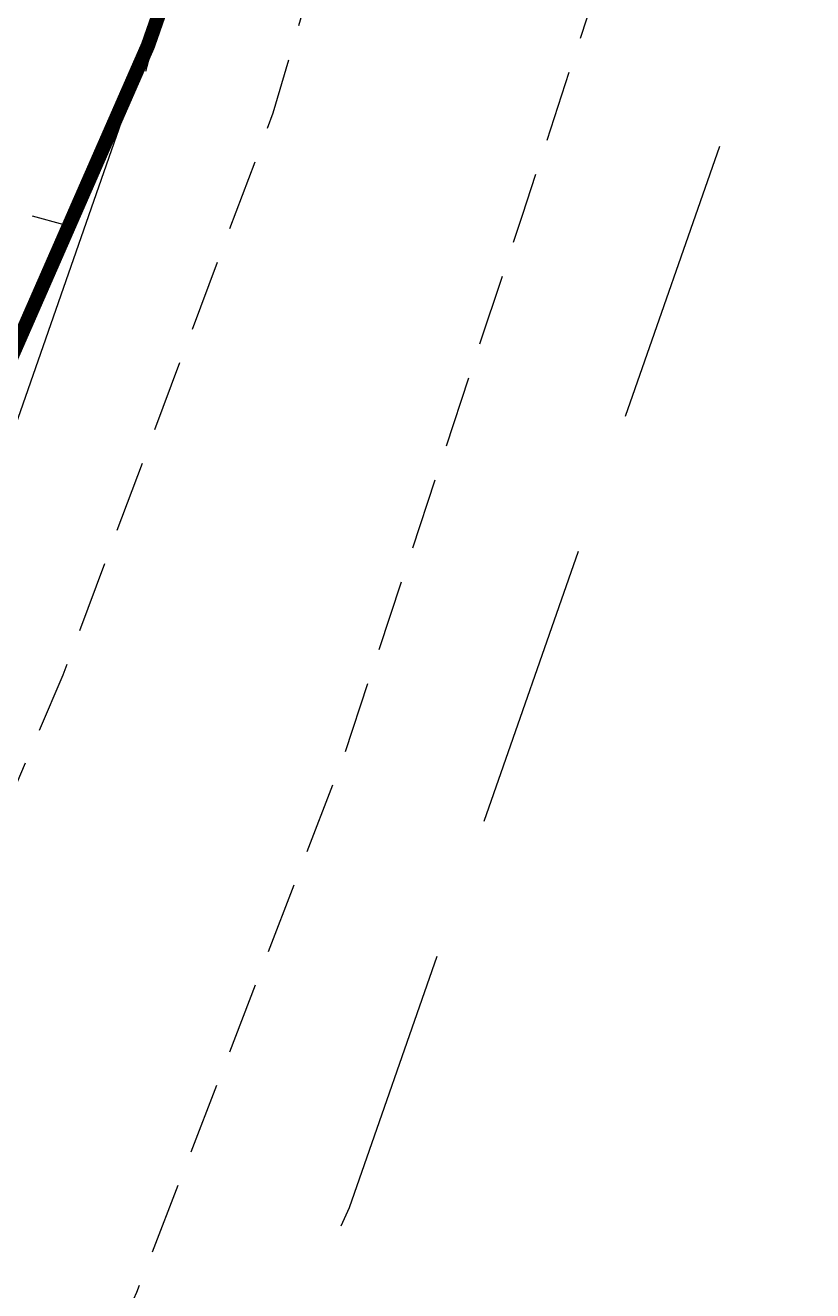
# Model space of a CAD drawing. Header units: metres. Extents: x 689715 to 690980, y 1005284 to 1006835.
# Drawn here: x 690875.65 to 690903.16, y 1005480.28 to 1005524.52 of the extents above; entities that cross this region are included whole.
import ezdxf

# ---------------------------------------------------------------- set-up
doc = ezdxf.new("R2010")
doc.units = ezdxf.units.M
for name, pattern in [('CENTER', [2, 1.25, -0.25, 0.25, -0.25]), ('DASHED', [0.75, 0.5, -0.25]), ('DASHED2', [0.375, 0.25, -0.125]), ('HIDDEN', [0.375, 0.25, -0.125])]:
    doc.linetypes.add(name, pattern=pattern)
for name, color, linetype in [('C-CALLE-ACERA', 8, 'Continuous'), ('C-LOTE-LINEA', 230, 'Continuous'), ('C-POLIG-MACRO', 6, 'Continuous'), ('CALLES-CENTRO', 2, 'CENTER'), ('G-Poligono efectivo', 40, 'Continuous'), ('POLIGONO EFECTIVO FIII', 6, 'Continuous')]:
    doc.layers.add(name, color=color, linetype=linetype)

msp = doc.modelspace()

# ---------------------------------------------------------------- linework, layer by layer
at = {"color": 250, "linetype": 'HIDDEN', "ltscale": 10, "flags": 128}
msp.add_lwpolyline([(690811.178, 1005361.801), (690823.117, 1005378.08), (690834.015, 1005392.807), (690843.393, 1005407.643), (690854.468, 1005426.394), (690862.476, 1005442.211), (690870.239, 1005459.749), (690879.545, 1005480.226), (690886.781, 1005498.957), (690893.023, 1005517.882), (690899.796, 1005538.585), (690905.469, 1005556.647), (690912.742, 1005578.333), (690919.196, 1005599.009), (690924.459, 1005614.157), (690929.944, 1005632.488), (690935.072, 1005649.38), (690940.953, 1005666.374), (690947.26, 1005690.304), (690951.723, 1005709.533), (690956.49, 1005729.174), (690959.783, 1005746.656), (690960.052, 1005770.038), (690959.73, 1005789.263), (690955.643, 1005807.73), (690950.581, 1005823.714), (690946.895, 1005840.902), (690945.544, 1005859.462), (690947.309, 1005880.373), (690952.105, 1005903.844), (690955, 1005919.123), (690958.788, 1005939.567), (690961.048, 1005966.036), (690956.935, 1005984.927), (690948.988, 1005998.643), (690930.22, 1006012.603), (690928.382, 1006006.292), (690941.837, 1005994.785), (690948.112, 1005982.912), (690951.098, 1005967.002), (690951.679, 1005941.084), (690949.388, 1005925.647), (690945.585, 1005905.361), (690941.646, 1005881.14), (690939.672, 1005860.452), (690940.819, 1005840.522), (690944.777, 1005821.408), (690949.537, 1005807.274), (690953.15, 1005789.302), (690953.57, 1005769.771), (690952.017, 1005748.083), (690950.026, 1005730.484), (690946.069, 1005711.655), (690940.803, 1005688.484), (690935, 1005668.617), (690924.653, 1005647.839), (690921.334, 1005635.354), (690914.792, 1005617.211), (690910.061, 1005602.395), (690902.105, 1005579.096), (690896.098, 1005560.471), (690889.709, 1005539.989), (690884.303, 1005521.45), (690876.961, 1005501.796), (690869.584, 1005484.525), (690860.691, 1005464.006), (690853.719, 1005447.581), (690844.941, 1005430.342), (690835.247, 1005412.493), (690825.2, 1005396.495), (690816.386, 1005383.549), (690803.767, 1005367.803)], close=True, dxfattribs=at)
at = {"layer": 'C-CALLE-ACERA', "linetype": 'Continuous', "ltscale": 5}
msp.add_line((690880.079, 1005523.773), (690879.847, 1005522.903), dxfattribs=at)
at = {"layer": 'C-LOTE-LINEA', "linetype": 'DASHED2', "ltscale": 10}
msp.add_lwpolyline([(690527.163, 1005762.552, 0.06097), (690620.713, 1005724.923), (690640.696, 1005719.593, 0.14235), (690757.867, 1005722.189), (690845.667, 1005749.826, -0.092088), (690914.556, 1005758.224), (690939.615, 1005756.659, -0.432046), (690945.196, 1005749.935), (690944.607, 1005745.162), (690942.901, 1005731.346), (690930.48, 1005684.672), (690925.166, 1005664.705), (690911.019, 1005618.732), (690882.38, 1005530.82), (690879.935, 1005523.811), (690874.414, 1005511.208), (690854.384, 1005461.893)], format="xyb", dxfattribs=at)
at = {"layer": 'C-POLIG-MACRO', "linetype": 'DASHED', "ltscale": 20, "flags": 128}
msp.add_lwpolyline([(690975.168, 1005757.445), (690969.167, 1005757.82, 0.396616), (690966.003, 1005755.193), (690962.588, 1005727.526), (690944.403, 1005659.184), (690930.1, 1005612.694), (690901.349, 1005524.429), (690886.961, 1005483.176), (690867.637, 1005439.095), (690855.598, 1005415.252), (690841.904, 1005391.682), (690785.296, 1005318.659)], format="xyb", dxfattribs=at)
at = {"layer": 'CALLES-CENTRO', "linetype": 'CENTER', "ltscale": 5, "flags": 128}
msp.add_lwpolyline([(690634.326, 1005582.281), (690760.08, 1005548.74), (690876.993, 1005517.558)], dxfattribs=at)
at = {"layer": 'G-Poligono efectivo'}
msp.add_lwpolyline([(690764.663, 1005325.154), (690784.638, 1005349.809), (690807.43, 1005379.613), (690825.226, 1005402.827), (690837.986, 1005424.789), (690849.517, 1005447.622), (690868.312, 1005490.493), (690882.38, 1005530.82), (690911.019, 1005618.732), (690925.166, 1005664.705), (690942.901, 1005731.346), (690946.474, 1005760.286), (690946.053, 1005791.723), (690933.079, 1005831.858)], dxfattribs=at)
at = {"layer": 'POLIGONO EFECTIVO FIII', "linetype": 'Continuous', "ltscale": 10, "const_width": 0.5}
msp.add_lwpolyline([(690527.163, 1005762.552, 0.06097), (690620.713, 1005724.923), (690640.696, 1005719.593, 0.14235), (690757.867, 1005722.189), (690845.667, 1005749.826, -0.092088), (690914.556, 1005758.224), (690939.615, 1005756.659, -0.432046), (690945.196, 1005749.935), (690944.607, 1005745.162), (690942.901, 1005731.346), (690930.48, 1005684.672), (690925.166, 1005664.705), (690911.019, 1005618.732), (690882.38, 1005530.82), (690879.935, 1005523.811), (690874.414, 1005511.208), (690854.384, 1005461.893)], format="xyb", dxfattribs=at)

doc.saveas('drawing.dxf')
